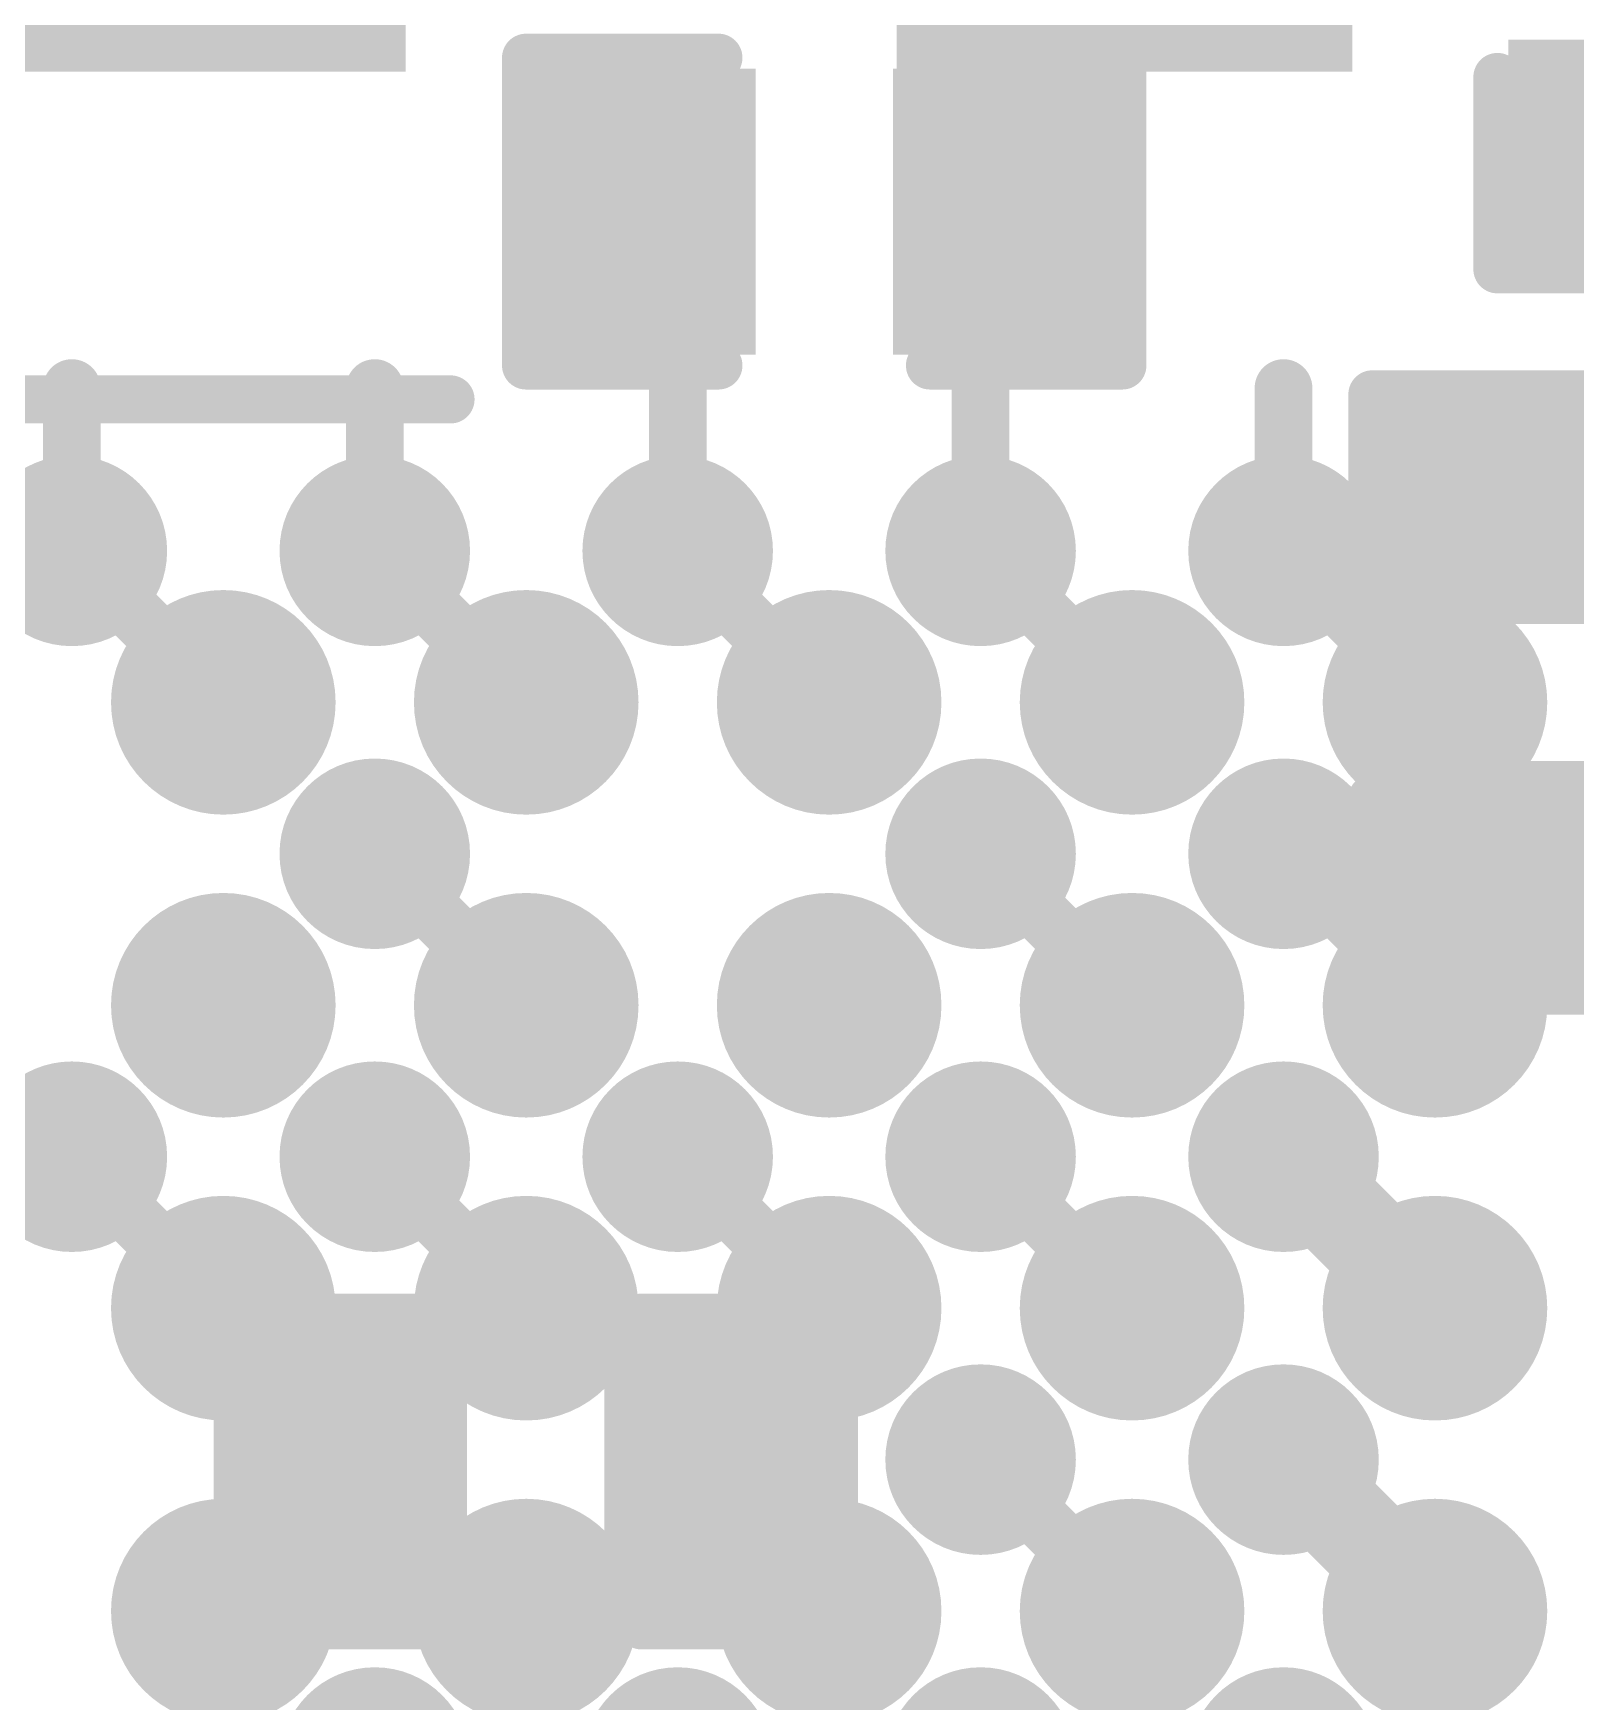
# Model space of a CAD drawing. Header units: inches. Extents: x 0 to 5376, y 0 to 5416.
# Drawn here: x 11.183 to 15.256, y 179.554 to 183.96 of the extents above; entities that cross this region are included whole.
import ezdxf

# ---------------------------------------------------------------- set-up
doc = ezdxf.new("R2010")
doc.units = ezdxf.units.IN
for name, color, linetype in [('Bottom Layer', 5, 'Continuous'), ('Bottom Overlay', 54, 'Continuous'), ('Bottom Paste', 16, 'Continuous'), ('Bottom Solder', 6, 'Continuous'), ('Layer 1', 16, 'Continuous'), ('Layer 2', 76, 'Continuous'), ('Top Layer', 1, 'Continuous'), ('Top Overlay', 2, 'Continuous'), ('Top Paste', 8, 'Continuous'), ('Top Solder', 216, 'Continuous'), ('Via Holes', 16, 'Continuous')]:
    doc.layers.add(name, color=color, linetype=linetype)

msp = doc.modelspace()

# ---------------------------------------------------------------- hatches: boundary and pattern name
at = {"layer": 'Bottom Layer'}
for points in [[(12.5731, 183.1719), (12.5731, 183.8069), (13.0303, 183.8069), (13.0303, 183.1719)], [(13.5129, 183.1719), (13.5129, 183.8069), (13.9701, 183.8069), (13.9701, 183.1719)], [(14.8083, 182.9179), (15.4433, 182.9179), (15.4433, 182.4607), (14.8083, 182.4607)], [(14.8083, 181.9781), (15.4433, 181.9781), (15.4433, 181.5209), (14.8083, 181.5209)], [(12.2683, 180.4795), (12.2683, 179.8445), (11.8111, 179.8445), (11.8111, 180.4795)], [(13.2081, 180.4795), (13.2081, 179.8445), (12.7509, 179.8445), (12.7509, 180.4795)]]:
    msp.add_hatch(color=5, dxfattribs=at).paths.add_polyline_path(points)
h = msp.add_hatch(color=5, dxfattribs=at)
edge = h.paths.add_edge_path()
edge.add_arc((11.2846, 182.5934), 0.15, 0, 360)
h = msp.add_hatch(color=5, dxfattribs=at)
edge = h.paths.add_edge_path()
edge.add_arc((12.0846, 182.5934), 0.15, 0, 360)
h = msp.add_hatch(color=5, dxfattribs=at)
edge = h.paths.add_edge_path()
edge.add_arc((12.8846, 182.5934), 0.15, 0, 360)
h = msp.add_hatch(color=5, dxfattribs=at)
edge = h.paths.add_edge_path()
edge.add_arc((13.6846, 182.5934), 0.15, 0, 360)
h = msp.add_hatch(color=5, dxfattribs=at)
edge = h.paths.add_edge_path()
edge.add_arc((14.4846, 182.5934), 0.15, 0, 360)
h = msp.add_hatch(color=5, dxfattribs=at)
edge = h.paths.add_edge_path()
edge.add_arc((12.0846, 181.7934), 0.15, 0, 360)
h = msp.add_hatch(color=5, dxfattribs=at)
edge = h.paths.add_edge_path()
edge.add_arc((13.6846, 181.7934), 0.15, 0, 360)
h = msp.add_hatch(color=5, dxfattribs=at)
edge = h.paths.add_edge_path()
edge.add_arc((14.4846, 181.7934), 0.15, 0, 360)
h = msp.add_hatch(color=5, dxfattribs=at)
edge = h.paths.add_edge_path()
edge.add_arc((11.2846, 180.9934), 0.15, 0, 360)
h = msp.add_hatch(color=5, dxfattribs=at)
edge = h.paths.add_edge_path()
edge.add_arc((12.0846, 180.9934), 0.15, 0, 360)
h = msp.add_hatch(color=5, dxfattribs=at)
edge = h.paths.add_edge_path()
edge.add_arc((12.8846, 180.9934), 0.15, 0, 360)
h = msp.add_hatch(color=5, dxfattribs=at)
edge = h.paths.add_edge_path()
edge.add_arc((13.6846, 180.9934), 0.15, 0, 360)
h = msp.add_hatch(color=5, dxfattribs=at)
edge = h.paths.add_edge_path()
edge.add_arc((14.4846, 180.9934), 0.15, 0, 360)
h = msp.add_hatch(color=5, dxfattribs=at)
edge = h.paths.add_edge_path()
edge.add_arc((13.6846, 180.1934), 0.15, 0, 360)
h = msp.add_hatch(color=5, dxfattribs=at)
edge = h.paths.add_edge_path()
edge.add_arc((14.4846, 180.1934), 0.15, 0, 360)
at = {"layer": 'Bottom Paste'}
for points in [[(12.5731, 183.1719), (12.5731, 183.8069), (13.0303, 183.8069), (13.0303, 183.1719)], [(13.5129, 183.1719), (13.5129, 183.8069), (13.9701, 183.8069), (13.9701, 183.1719)], [(14.8083, 182.9179), (15.4433, 182.9179), (15.4433, 182.4607), (14.8083, 182.4607)], [(14.8083, 181.9781), (15.4433, 181.9781), (15.4433, 181.5209), (14.8083, 181.5209)], [(12.2683, 180.4795), (12.2683, 179.8445), (11.8111, 179.8445), (11.8111, 180.4795)], [(13.2081, 180.4795), (13.2081, 179.8445), (12.7509, 179.8445), (12.7509, 180.4795)]]:
    msp.add_hatch(color=16, dxfattribs=at).paths.add_polyline_path(points)
at = {"layer": 'Bottom Solder'}
for points in [[(12.5131, 183.1119), (12.5131, 183.8669), (13.0903, 183.8669), (13.0903, 183.1119)], [(13.4529, 183.1119), (13.4529, 183.8669), (14.0301, 183.8669), (14.0301, 183.1119)], [(14.7483, 182.9779), (15.5033, 182.9779), (15.5033, 182.4007), (14.7483, 182.4007)], [(14.7483, 182.0381), (15.5033, 182.0381), (15.5033, 181.4609), (14.7483, 181.4609)], [(12.3283, 180.5395), (12.3283, 179.7845), (11.7511, 179.7845), (11.7511, 180.5395)], [(13.2681, 180.5395), (13.2681, 179.7845), (12.6909, 179.7845), (12.6909, 180.5395)]]:
    msp.add_hatch(color=6, dxfattribs=at).paths.add_polyline_path(points)
h = msp.add_hatch(color=6, dxfattribs=at)
edge = h.paths.add_edge_path()
edge.add_arc((11.2846, 182.5934), 0.2516, 0, 360)
h = msp.add_hatch(color=6, dxfattribs=at)
edge = h.paths.add_edge_path()
edge.add_arc((12.0846, 182.5934), 0.2516, 0, 360)
h = msp.add_hatch(color=6, dxfattribs=at)
edge = h.paths.add_edge_path()
edge.add_arc((12.8846, 182.5934), 0.2516, 0, 360)
h = msp.add_hatch(color=6, dxfattribs=at)
edge = h.paths.add_edge_path()
edge.add_arc((13.6846, 182.5934), 0.2516, 0, 360)
h = msp.add_hatch(color=6, dxfattribs=at)
edge = h.paths.add_edge_path()
edge.add_arc((14.4846, 182.5934), 0.2516, 0, 360)
h = msp.add_hatch(color=6, dxfattribs=at)
edge = h.paths.add_edge_path()
edge.add_arc((12.0846, 181.7934), 0.2516, 0, 360)
h = msp.add_hatch(color=6, dxfattribs=at)
edge = h.paths.add_edge_path()
edge.add_arc((13.6846, 181.7934), 0.2516, 0, 360)
h = msp.add_hatch(color=6, dxfattribs=at)
edge = h.paths.add_edge_path()
edge.add_arc((14.4846, 181.7934), 0.2516, 0, 360)
h = msp.add_hatch(color=6, dxfattribs=at)
edge = h.paths.add_edge_path()
edge.add_arc((11.2846, 180.9934), 0.2516, 0, 360)
h = msp.add_hatch(color=6, dxfattribs=at)
edge = h.paths.add_edge_path()
edge.add_arc((12.0846, 180.9934), 0.2516, 0, 360)
h = msp.add_hatch(color=6, dxfattribs=at)
edge = h.paths.add_edge_path()
edge.add_arc((12.8846, 180.9934), 0.2516, 0, 360)
h = msp.add_hatch(color=6, dxfattribs=at)
edge = h.paths.add_edge_path()
edge.add_arc((13.6846, 180.9934), 0.2516, 0, 360)
h = msp.add_hatch(color=6, dxfattribs=at)
edge = h.paths.add_edge_path()
edge.add_arc((14.4846, 180.9934), 0.2516, 0, 360)
h = msp.add_hatch(color=6, dxfattribs=at)
edge = h.paths.add_edge_path()
edge.add_arc((13.6846, 180.1934), 0.2516, 0, 360)
h = msp.add_hatch(color=6, dxfattribs=at)
edge = h.paths.add_edge_path()
edge.add_arc((14.4846, 180.1934), 0.2516, 0, 360)
h = msp.add_hatch(color=6, dxfattribs=at)
edge = h.paths.add_edge_path()
edge.add_arc((12.0846, 179.3934), 0.2516, 0, 360)
h = msp.add_hatch(color=6, dxfattribs=at)
edge = h.paths.add_edge_path()
edge.add_arc((12.8846, 179.3934), 0.2516, 0, 360)
h = msp.add_hatch(color=6, dxfattribs=at)
edge = h.paths.add_edge_path()
edge.add_arc((13.6846, 179.3934), 0.2516, 0, 360)
h = msp.add_hatch(color=6, dxfattribs=at)
edge = h.paths.add_edge_path()
edge.add_arc((14.4846, 179.3934), 0.2516, 0, 360)
at = {"layer": 'Layer 1'}
h = msp.add_hatch(color=16, dxfattribs=at)
edge = h.paths.add_edge_path()
edge.add_arc((11.2846, 182.5934), 0.15, 0, 360)
h = msp.add_hatch(color=16, dxfattribs=at)
edge = h.paths.add_edge_path()
edge.add_arc((12.0846, 182.5934), 0.15, 0, 360)
h = msp.add_hatch(color=16, dxfattribs=at)
edge = h.paths.add_edge_path()
edge.add_arc((12.8846, 182.5934), 0.15, 0, 360)
h = msp.add_hatch(color=16, dxfattribs=at)
edge = h.paths.add_edge_path()
edge.add_arc((13.6846, 182.5934), 0.15, 0, 360)
h = msp.add_hatch(color=16, dxfattribs=at)
edge = h.paths.add_edge_path()
edge.add_arc((14.4846, 182.5934), 0.15, 0, 360)
h = msp.add_hatch(color=16, dxfattribs=at)
edge = h.paths.add_edge_path()
edge.add_arc((12.0846, 181.7934), 0.15, 0, 360)
h = msp.add_hatch(color=16, dxfattribs=at)
edge = h.paths.add_edge_path()
edge.add_arc((13.6846, 181.7934), 0.15, 0, 360)
h = msp.add_hatch(color=16, dxfattribs=at)
edge = h.paths.add_edge_path()
edge.add_arc((14.4846, 181.7934), 0.15, 0, 360)
h = msp.add_hatch(color=16, dxfattribs=at)
edge = h.paths.add_edge_path()
edge.add_arc((11.2846, 180.9934), 0.15, 0, 360)
h = msp.add_hatch(color=16, dxfattribs=at)
edge = h.paths.add_edge_path()
edge.add_arc((12.0846, 180.9934), 0.15, 0, 360)
h = msp.add_hatch(color=16, dxfattribs=at)
edge = h.paths.add_edge_path()
edge.add_arc((12.8846, 180.9934), 0.15, 0, 360)
h = msp.add_hatch(color=16, dxfattribs=at)
edge = h.paths.add_edge_path()
edge.add_arc((13.6846, 180.9934), 0.15, 0, 360)
h = msp.add_hatch(color=16, dxfattribs=at)
edge = h.paths.add_edge_path()
edge.add_arc((14.4846, 180.9934), 0.15, 0, 360)
h = msp.add_hatch(color=16, dxfattribs=at)
edge = h.paths.add_edge_path()
edge.add_arc((13.6846, 180.1934), 0.15, 0, 360)
h = msp.add_hatch(color=16, dxfattribs=at)
edge = h.paths.add_edge_path()
edge.add_arc((14.4846, 180.1934), 0.15, 0, 360)
at = {"layer": 'Layer 2'}
h = msp.add_hatch(color=76, dxfattribs=at)
edge = h.paths.add_edge_path()
edge.add_arc((11.2846, 182.5934), 0.15, 0, 360)
h = msp.add_hatch(color=76, dxfattribs=at)
edge = h.paths.add_edge_path()
edge.add_arc((12.0846, 182.5934), 0.15, 0, 360)
h = msp.add_hatch(color=76, dxfattribs=at)
edge = h.paths.add_edge_path()
edge.add_arc((12.8846, 182.5934), 0.15, 0, 360)
h = msp.add_hatch(color=76, dxfattribs=at)
edge = h.paths.add_edge_path()
edge.add_arc((13.6846, 182.5934), 0.15, 0, 360)
h = msp.add_hatch(color=76, dxfattribs=at)
edge = h.paths.add_edge_path()
edge.add_arc((14.4846, 182.5934), 0.15, 0, 360)
h = msp.add_hatch(color=76, dxfattribs=at)
edge = h.paths.add_edge_path()
edge.add_arc((12.0846, 181.7934), 0.15, 0, 360)
h = msp.add_hatch(color=76, dxfattribs=at)
edge = h.paths.add_edge_path()
edge.add_arc((13.6846, 181.7934), 0.15, 0, 360)
h = msp.add_hatch(color=76, dxfattribs=at)
edge = h.paths.add_edge_path()
edge.add_arc((14.4846, 181.7934), 0.15, 0, 360)
h = msp.add_hatch(color=76, dxfattribs=at)
edge = h.paths.add_edge_path()
edge.add_arc((11.2846, 180.9934), 0.15, 0, 360)
h = msp.add_hatch(color=76, dxfattribs=at)
edge = h.paths.add_edge_path()
edge.add_arc((12.0846, 180.9934), 0.15, 0, 360)
h = msp.add_hatch(color=76, dxfattribs=at)
edge = h.paths.add_edge_path()
edge.add_arc((12.8846, 180.9934), 0.15, 0, 360)
h = msp.add_hatch(color=76, dxfattribs=at)
edge = h.paths.add_edge_path()
edge.add_arc((13.6846, 180.9934), 0.15, 0, 360)
h = msp.add_hatch(color=76, dxfattribs=at)
edge = h.paths.add_edge_path()
edge.add_arc((14.4846, 180.9934), 0.15, 0, 360)
h = msp.add_hatch(color=76, dxfattribs=at)
edge = h.paths.add_edge_path()
edge.add_arc((13.6846, 180.1934), 0.15, 0, 360)
h = msp.add_hatch(color=76, dxfattribs=at)
edge = h.paths.add_edge_path()
edge.add_arc((14.4846, 180.1934), 0.15, 0, 360)
at = {"layer": 'Top Layer'}
msp.add_hatch(color=1, dxfattribs=at).paths.add_polyline_path([(15.1385, 183.8831), (15.7735, 183.8831), (15.7735, 183.4259), (15.1385, 183.4259)])
h = msp.add_hatch(color=1, dxfattribs=at)
edge = h.paths.add_edge_path()
edge.add_arc((11.2846, 182.5934), 0.15, 0, 360)
h = msp.add_hatch(color=1, dxfattribs=at)
edge = h.paths.add_edge_path()
edge.add_arc((12.0846, 182.5934), 0.15, 0, 360)
h = msp.add_hatch(color=1, dxfattribs=at)
edge = h.paths.add_edge_path()
edge.add_arc((12.8846, 182.5934), 0.15, 0, 360)
h = msp.add_hatch(color=1, dxfattribs=at)
edge = h.paths.add_edge_path()
edge.add_arc((13.6846, 182.5934), 0.15, 0, 360)
h = msp.add_hatch(color=1, dxfattribs=at)
edge = h.paths.add_edge_path()
edge.add_arc((14.4846, 182.5934), 0.15, 0, 360)
h = msp.add_hatch(color=1, dxfattribs=at)
edge = h.paths.add_edge_path()
edge.add_arc((11.6846, 182.1934), 0.195, 0, 360)
h = msp.add_hatch(color=1, dxfattribs=at)
edge = h.paths.add_edge_path()
edge.add_arc((12.4846, 182.1934), 0.195, 0, 360)
h = msp.add_hatch(color=1, dxfattribs=at)
edge = h.paths.add_edge_path()
edge.add_arc((13.2846, 182.1934), 0.195, 0, 360)
h = msp.add_hatch(color=1, dxfattribs=at)
edge = h.paths.add_edge_path()
edge.add_arc((14.0846, 182.1934), 0.195, 0, 360)
h = msp.add_hatch(color=1, dxfattribs=at)
edge = h.paths.add_edge_path()
edge.add_arc((14.8846, 182.1934), 0.195, 0, 360)
h = msp.add_hatch(color=1, dxfattribs=at)
edge = h.paths.add_edge_path()
edge.add_arc((12.0846, 181.7934), 0.15, 0, 360)
h = msp.add_hatch(color=1, dxfattribs=at)
edge = h.paths.add_edge_path()
edge.add_arc((13.6846, 181.7934), 0.15, 0, 360)
h = msp.add_hatch(color=1, dxfattribs=at)
edge = h.paths.add_edge_path()
edge.add_arc((14.4846, 181.7934), 0.15, 0, 360)
h = msp.add_hatch(color=1, dxfattribs=at)
edge = h.paths.add_edge_path()
edge.add_arc((11.6846, 181.3934), 0.195, 0, 360)
h = msp.add_hatch(color=1, dxfattribs=at)
edge = h.paths.add_edge_path()
edge.add_arc((12.4846, 181.3934), 0.195, 0, 360)
h = msp.add_hatch(color=1, dxfattribs=at)
edge = h.paths.add_edge_path()
edge.add_arc((13.2846, 181.3934), 0.195, 0, 360)
h = msp.add_hatch(color=1, dxfattribs=at)
edge = h.paths.add_edge_path()
edge.add_arc((14.0846, 181.3934), 0.195, 0, 360)
h = msp.add_hatch(color=1, dxfattribs=at)
edge = h.paths.add_edge_path()
edge.add_arc((14.8846, 181.3934), 0.195, 0, 360)
h = msp.add_hatch(color=1, dxfattribs=at)
edge = h.paths.add_edge_path()
edge.add_arc((11.2846, 180.9934), 0.15, 0, 360)
h = msp.add_hatch(color=1, dxfattribs=at)
edge = h.paths.add_edge_path()
edge.add_arc((12.0846, 180.9934), 0.15, 0, 360)
h = msp.add_hatch(color=1, dxfattribs=at)
edge = h.paths.add_edge_path()
edge.add_arc((12.8846, 180.9934), 0.15, 0, 360)
h = msp.add_hatch(color=1, dxfattribs=at)
edge = h.paths.add_edge_path()
edge.add_arc((13.6846, 180.9934), 0.15, 0, 360)
h = msp.add_hatch(color=1, dxfattribs=at)
edge = h.paths.add_edge_path()
edge.add_arc((14.4846, 180.9934), 0.15, 0, 360)
h = msp.add_hatch(color=1, dxfattribs=at)
edge = h.paths.add_edge_path()
edge.add_arc((11.6846, 180.5934), 0.195, 0, 360)
h = msp.add_hatch(color=1, dxfattribs=at)
edge = h.paths.add_edge_path()
edge.add_arc((12.4846, 180.5934), 0.195, 0, 360)
h = msp.add_hatch(color=1, dxfattribs=at)
edge = h.paths.add_edge_path()
edge.add_arc((13.2846, 180.5934), 0.195, 0, 360)
h = msp.add_hatch(color=1, dxfattribs=at)
edge = h.paths.add_edge_path()
edge.add_arc((14.0846, 180.5934), 0.195, 0, 360)
h = msp.add_hatch(color=1, dxfattribs=at)
edge = h.paths.add_edge_path()
edge.add_arc((14.8846, 180.5934), 0.195, 0, 360)
h = msp.add_hatch(color=1, dxfattribs=at)
edge = h.paths.add_edge_path()
edge.add_arc((13.6846, 180.1934), 0.15, 0, 360)
h = msp.add_hatch(color=1, dxfattribs=at)
edge = h.paths.add_edge_path()
edge.add_arc((14.4846, 180.1934), 0.15, 0, 360)
h = msp.add_hatch(color=1, dxfattribs=at)
edge = h.paths.add_edge_path()
edge.add_arc((11.6846, 179.7934), 0.195, 0, 360)
h = msp.add_hatch(color=1, dxfattribs=at)
edge = h.paths.add_edge_path()
edge.add_arc((12.4846, 179.7934), 0.195, 0, 360)
h = msp.add_hatch(color=1, dxfattribs=at)
edge = h.paths.add_edge_path()
edge.add_arc((13.2846, 179.7934), 0.195, 0, 360)
h = msp.add_hatch(color=1, dxfattribs=at)
edge = h.paths.add_edge_path()
edge.add_arc((14.0846, 179.7934), 0.195, 0, 360)
h = msp.add_hatch(color=1, dxfattribs=at)
edge = h.paths.add_edge_path()
edge.add_arc((14.8846, 179.7934), 0.195, 0, 360)
at = {"layer": 'Top Paste'}
msp.add_hatch(color=8, dxfattribs=at).paths.add_polyline_path([(15.1385, 183.8831), (15.7735, 183.8831), (15.7735, 183.4259), (15.1385, 183.4259)])
h = msp.add_hatch(color=8, dxfattribs=at)
edge = h.paths.add_edge_path()
edge.add_arc((11.6846, 182.1934), 0.195, 0, 360)
h = msp.add_hatch(color=8, dxfattribs=at)
edge = h.paths.add_edge_path()
edge.add_arc((12.4846, 182.1934), 0.195, 0, 360)
h = msp.add_hatch(color=8, dxfattribs=at)
edge = h.paths.add_edge_path()
edge.add_arc((13.2846, 182.1934), 0.195, 0, 360)
h = msp.add_hatch(color=8, dxfattribs=at)
edge = h.paths.add_edge_path()
edge.add_arc((14.0846, 182.1934), 0.195, 0, 360)
h = msp.add_hatch(color=8, dxfattribs=at)
edge = h.paths.add_edge_path()
edge.add_arc((14.8846, 182.1934), 0.195, 0, 360)
h = msp.add_hatch(color=8, dxfattribs=at)
edge = h.paths.add_edge_path()
edge.add_arc((11.6846, 181.3934), 0.195, 0, 360)
h = msp.add_hatch(color=8, dxfattribs=at)
edge = h.paths.add_edge_path()
edge.add_arc((12.4846, 181.3934), 0.195, 0, 360)
h = msp.add_hatch(color=8, dxfattribs=at)
edge = h.paths.add_edge_path()
edge.add_arc((13.2846, 181.3934), 0.195, 0, 360)
h = msp.add_hatch(color=8, dxfattribs=at)
edge = h.paths.add_edge_path()
edge.add_arc((14.0846, 181.3934), 0.195, 0, 360)
h = msp.add_hatch(color=8, dxfattribs=at)
edge = h.paths.add_edge_path()
edge.add_arc((14.8846, 181.3934), 0.195, 0, 360)
h = msp.add_hatch(color=8, dxfattribs=at)
edge = h.paths.add_edge_path()
edge.add_arc((11.6846, 180.5934), 0.195, 0, 360)
h = msp.add_hatch(color=8, dxfattribs=at)
edge = h.paths.add_edge_path()
edge.add_arc((12.4846, 180.5934), 0.195, 0, 360)
h = msp.add_hatch(color=8, dxfattribs=at)
edge = h.paths.add_edge_path()
edge.add_arc((13.2846, 180.5934), 0.195, 0, 360)
h = msp.add_hatch(color=8, dxfattribs=at)
edge = h.paths.add_edge_path()
edge.add_arc((14.0846, 180.5934), 0.195, 0, 360)
h = msp.add_hatch(color=8, dxfattribs=at)
edge = h.paths.add_edge_path()
edge.add_arc((14.8846, 180.5934), 0.195, 0, 360)
h = msp.add_hatch(color=8, dxfattribs=at)
edge = h.paths.add_edge_path()
edge.add_arc((11.6846, 179.7934), 0.195, 0, 360)
h = msp.add_hatch(color=8, dxfattribs=at)
edge = h.paths.add_edge_path()
edge.add_arc((12.4846, 179.7934), 0.195, 0, 360)
h = msp.add_hatch(color=8, dxfattribs=at)
edge = h.paths.add_edge_path()
edge.add_arc((13.2846, 179.7934), 0.195, 0, 360)
h = msp.add_hatch(color=8, dxfattribs=at)
edge = h.paths.add_edge_path()
edge.add_arc((14.0846, 179.7934), 0.195, 0, 360)
h = msp.add_hatch(color=8, dxfattribs=at)
edge = h.paths.add_edge_path()
edge.add_arc((14.8846, 179.7934), 0.195, 0, 360)
at = {"layer": 'Top Solder'}
for points in [[(10.9628, 185.8626), (12.166, 185.8626), (12.166, 183.8594), (10.9628, 183.8594)], [(13.4628, 185.8626), (14.666, 185.8626), (14.666, 183.8594), (13.4628, 183.8594)], [(15.0785, 183.9431), (15.8335, 183.9431), (15.8335, 183.3659), (15.0785, 183.3659)]]:
    msp.add_hatch(color=216, dxfattribs=at).paths.add_polyline_path(points)
h = msp.add_hatch(color=216, dxfattribs=at)
edge = h.paths.add_edge_path()
edge.add_arc((11.2846, 182.5934), 0.2516, 0, 360)
h = msp.add_hatch(color=216, dxfattribs=at)
edge = h.paths.add_edge_path()
edge.add_arc((12.0846, 182.5934), 0.2516, 0, 360)
h = msp.add_hatch(color=216, dxfattribs=at)
edge = h.paths.add_edge_path()
edge.add_arc((12.8846, 182.5934), 0.2516, 0, 360)
h = msp.add_hatch(color=216, dxfattribs=at)
edge = h.paths.add_edge_path()
edge.add_arc((13.6846, 182.5934), 0.2516, 0, 360)
h = msp.add_hatch(color=216, dxfattribs=at)
edge = h.paths.add_edge_path()
edge.add_arc((14.4846, 182.5934), 0.2516, 0, 360)
h = msp.add_hatch(color=216, dxfattribs=at)
edge = h.paths.add_edge_path()
edge.add_arc((11.6846, 182.1934), 0.2966, 0, 360)
h = msp.add_hatch(color=216, dxfattribs=at)
edge = h.paths.add_edge_path()
edge.add_arc((12.4846, 182.1934), 0.2966, 0, 360)
h = msp.add_hatch(color=216, dxfattribs=at)
edge = h.paths.add_edge_path()
edge.add_arc((13.2846, 182.1934), 0.2966, 0, 360)
h = msp.add_hatch(color=216, dxfattribs=at)
edge = h.paths.add_edge_path()
edge.add_arc((14.0846, 182.1934), 0.2966, 0, 360)
h = msp.add_hatch(color=216, dxfattribs=at)
edge = h.paths.add_edge_path()
edge.add_arc((14.8846, 182.1934), 0.2966, 0, 360)
h = msp.add_hatch(color=216, dxfattribs=at)
edge = h.paths.add_edge_path()
edge.add_arc((12.0846, 181.7934), 0.2516, 0, 360)
h = msp.add_hatch(color=216, dxfattribs=at)
edge = h.paths.add_edge_path()
edge.add_arc((13.6846, 181.7934), 0.2516, 0, 360)
h = msp.add_hatch(color=216, dxfattribs=at)
edge = h.paths.add_edge_path()
edge.add_arc((14.4846, 181.7934), 0.2516, 0, 360)
h = msp.add_hatch(color=216, dxfattribs=at)
edge = h.paths.add_edge_path()
edge.add_arc((11.6846, 181.3934), 0.2966, 0, 360)
h = msp.add_hatch(color=216, dxfattribs=at)
edge = h.paths.add_edge_path()
edge.add_arc((12.4846, 181.3934), 0.2966, 0, 360)
h = msp.add_hatch(color=216, dxfattribs=at)
edge = h.paths.add_edge_path()
edge.add_arc((13.2846, 181.3934), 0.2966, 0, 360)
h = msp.add_hatch(color=216, dxfattribs=at)
edge = h.paths.add_edge_path()
edge.add_arc((14.0846, 181.3934), 0.2966, 0, 360)
h = msp.add_hatch(color=216, dxfattribs=at)
edge = h.paths.add_edge_path()
edge.add_arc((14.8846, 181.3934), 0.2966, 0, 360)
h = msp.add_hatch(color=216, dxfattribs=at)
edge = h.paths.add_edge_path()
edge.add_arc((11.2846, 180.9934), 0.2516, 0, 360)
h = msp.add_hatch(color=216, dxfattribs=at)
edge = h.paths.add_edge_path()
edge.add_arc((12.0846, 180.9934), 0.2516, 0, 360)
h = msp.add_hatch(color=216, dxfattribs=at)
edge = h.paths.add_edge_path()
edge.add_arc((12.8846, 180.9934), 0.2516, 0, 360)
h = msp.add_hatch(color=216, dxfattribs=at)
edge = h.paths.add_edge_path()
edge.add_arc((13.6846, 180.9934), 0.2516, 0, 360)
h = msp.add_hatch(color=216, dxfattribs=at)
edge = h.paths.add_edge_path()
edge.add_arc((14.4846, 180.9934), 0.2516, 0, 360)
h = msp.add_hatch(color=216, dxfattribs=at)
edge = h.paths.add_edge_path()
edge.add_arc((11.6846, 180.5934), 0.2966, 0, 360)
h = msp.add_hatch(color=216, dxfattribs=at)
edge = h.paths.add_edge_path()
edge.add_arc((12.4846, 180.5934), 0.2966, 0, 360)
h = msp.add_hatch(color=216, dxfattribs=at)
edge = h.paths.add_edge_path()
edge.add_arc((13.2846, 180.5934), 0.2966, 0, 360)
h = msp.add_hatch(color=216, dxfattribs=at)
edge = h.paths.add_edge_path()
edge.add_arc((14.0846, 180.5934), 0.2966, 0, 360)
h = msp.add_hatch(color=216, dxfattribs=at)
edge = h.paths.add_edge_path()
edge.add_arc((14.8846, 180.5934), 0.2966, 0, 360)
h = msp.add_hatch(color=216, dxfattribs=at)
edge = h.paths.add_edge_path()
edge.add_arc((13.6846, 180.1934), 0.2516, 0, 360)
h = msp.add_hatch(color=216, dxfattribs=at)
edge = h.paths.add_edge_path()
edge.add_arc((14.4846, 180.1934), 0.2516, 0, 360)
h = msp.add_hatch(color=216, dxfattribs=at)
edge = h.paths.add_edge_path()
edge.add_arc((11.6846, 179.7934), 0.2966, 0, 360)
h = msp.add_hatch(color=216, dxfattribs=at)
edge = h.paths.add_edge_path()
edge.add_arc((12.4846, 179.7934), 0.2966, 0, 360)
h = msp.add_hatch(color=216, dxfattribs=at)
edge = h.paths.add_edge_path()
edge.add_arc((13.2846, 179.7934), 0.2966, 0, 360)
h = msp.add_hatch(color=216, dxfattribs=at)
edge = h.paths.add_edge_path()
edge.add_arc((14.0846, 179.7934), 0.2966, 0, 360)
h = msp.add_hatch(color=216, dxfattribs=at)
edge = h.paths.add_edge_path()
edge.add_arc((14.8846, 179.7934), 0.2966, 0, 360)
h = msp.add_hatch(color=216, dxfattribs=at)
edge = h.paths.add_edge_path()
edge.add_arc((12.0846, 179.3934), 0.2516, 0, 360)
h = msp.add_hatch(color=216, dxfattribs=at)
edge = h.paths.add_edge_path()
edge.add_arc((12.8846, 179.3934), 0.2516, 0, 360)
h = msp.add_hatch(color=216, dxfattribs=at)
edge = h.paths.add_edge_path()
edge.add_arc((13.6846, 179.3934), 0.2516, 0, 360)
h = msp.add_hatch(color=216, dxfattribs=at)
edge = h.paths.add_edge_path()
edge.add_arc((14.4846, 179.3934), 0.2516, 0, 360)
at = {"layer": 'Via Holes'}
h = msp.add_hatch(color=7, dxfattribs=at)
edge = h.paths.add_edge_path()
edge.add_arc((11.2846, 182.5934), 0.1, 0, 360)
h = msp.add_hatch(color=7, dxfattribs=at)
edge = h.paths.add_edge_path()
edge.add_arc((12.0846, 182.5934), 0.1, 0, 360)
h = msp.add_hatch(color=7, dxfattribs=at)
edge = h.paths.add_edge_path()
edge.add_arc((12.8846, 182.5934), 0.1, 0, 360)
h = msp.add_hatch(color=7, dxfattribs=at)
edge = h.paths.add_edge_path()
edge.add_arc((13.6846, 182.5934), 0.1, 0, 360)
h = msp.add_hatch(color=7, dxfattribs=at)
edge = h.paths.add_edge_path()
edge.add_arc((14.4846, 182.5934), 0.1, 0, 360)
h = msp.add_hatch(color=7, dxfattribs=at)
edge = h.paths.add_edge_path()
edge.add_arc((12.0846, 181.7934), 0.1, 0, 360)
h = msp.add_hatch(color=7, dxfattribs=at)
edge = h.paths.add_edge_path()
edge.add_arc((13.6846, 181.7934), 0.1, 0, 360)
h = msp.add_hatch(color=7, dxfattribs=at)
edge = h.paths.add_edge_path()
edge.add_arc((14.4846, 181.7934), 0.1, 0, 360)
h = msp.add_hatch(color=7, dxfattribs=at)
edge = h.paths.add_edge_path()
edge.add_arc((11.2846, 180.9934), 0.1, 0, 360)
h = msp.add_hatch(color=7, dxfattribs=at)
edge = h.paths.add_edge_path()
edge.add_arc((12.0846, 180.9934), 0.1, 0, 360)
h = msp.add_hatch(color=7, dxfattribs=at)
edge = h.paths.add_edge_path()
edge.add_arc((12.8846, 180.9934), 0.1, 0, 360)
h = msp.add_hatch(color=7, dxfattribs=at)
edge = h.paths.add_edge_path()
edge.add_arc((13.6846, 180.9934), 0.1, 0, 360)
h = msp.add_hatch(color=7, dxfattribs=at)
edge = h.paths.add_edge_path()
edge.add_arc((14.4846, 180.9934), 0.1, 0, 360)
h = msp.add_hatch(color=7, dxfattribs=at)
edge = h.paths.add_edge_path()
edge.add_arc((13.6846, 180.1934), 0.1, 0, 360)
h = msp.add_hatch(color=7, dxfattribs=at)
edge = h.paths.add_edge_path()
edge.add_arc((14.4846, 180.1934), 0.1, 0, 360)

# ---------------------------------------------------------------- linework, layer by layer
at = {"layer": 'Bottom Overlay', "const_width": 0.127}
for points in [[(12.4842, 183.083), (12.4842, 183.8958)], [(12.4842, 183.8958), (12.9922, 183.8958)], [(13.551, 183.8958), (14.059, 183.8958)], [(14.059, 183.083), (14.059, 183.8958)], [(12.4842, 183.083), (12.9922, 183.083)], [(13.551, 183.083), (14.059, 183.083)], [(14.7194, 183.0068), (15.5322, 183.0068)], [(14.7194, 182.4988), (14.7194, 183.0068)], [(14.7194, 181.432), (14.7194, 181.94)], [(14.7194, 181.432), (15.5322, 181.432)], [(11.7222, 179.7556), (11.7222, 180.5684)], [(11.7222, 180.5684), (12.2302, 180.5684)], [(12.789, 180.5684), (13.297, 180.5684)], [(13.297, 179.7556), (13.297, 180.5684)], [(11.7222, 179.7556), (12.2302, 179.7556)], [(12.789, 179.7556), (13.297, 179.7556)]]:
    msp.add_lwpolyline(points, dxfattribs=at)
at = {"layer": 'Bottom Overlay', "const_width": 0.0635}
for points in [[(12.4524, 183.8958, 1), (12.5159, 183.8958, 1)], [(12.4524, 183.8958, 1), (12.5159, 183.8958, 1)], [(12.9604, 183.8958, 1), (13.0239, 183.8958, 1)], [(13.5192, 183.8958, 1), (13.5827, 183.8958, 1)], [(14.0272, 183.8958, 1), (14.0907, 183.8958, 1)], [(14.0272, 183.8958, 1), (14.0907, 183.8958, 1)], [(12.4524, 183.083, 1), (12.5159, 183.083, 1)], [(12.4524, 183.083, 1), (12.5159, 183.083, 1)], [(12.9604, 183.083, 1), (13.0239, 183.083, 1)], [(13.5192, 183.083, 1), (13.5827, 183.083, 1)], [(14.0272, 183.083, 1), (14.0907, 183.083, 1)], [(14.0272, 183.083, 1), (14.0907, 183.083, 1)], [(14.6876, 183.0068, 1), (14.7511, 183.0068, 1)], [(14.6876, 183.0068, 1), (14.7511, 183.0068, 1)], [(14.6876, 182.4988, 1), (14.7511, 182.4988, 1)], [(14.6876, 181.94, 1), (14.7511, 181.94, 1)], [(14.6876, 181.432, 1), (14.7511, 181.432, 1)], [(14.6876, 181.432, 1), (14.7511, 181.432, 1)], [(11.6904, 180.5684, 1), (11.7539, 180.5684, 1)], [(11.6904, 180.5684, 1), (11.7539, 180.5684, 1)], [(12.1984, 180.5684, 1), (12.2619, 180.5684, 1)], [(12.7572, 180.5684, 1), (12.8207, 180.5684, 1)], [(13.2652, 180.5684, 1), (13.3287, 180.5684, 1)], [(13.2652, 180.5684, 1), (13.3287, 180.5684, 1)], [(11.6904, 179.7556, 1), (11.7539, 179.7556, 1)], [(11.6904, 179.7556, 1), (11.7539, 179.7556, 1)], [(12.1984, 179.7556, 1), (12.2619, 179.7556, 1)], [(12.7572, 179.7556, 1), (12.8207, 179.7556, 1)], [(13.2652, 179.7556, 1), (13.3287, 179.7556, 1)], [(13.2652, 179.7556, 1), (13.3287, 179.7556, 1)]]:
    msp.add_lwpolyline(points, format="xyb", close=True, dxfattribs=at)
at = {"layer": 'Top Layer'}
for points, const_width in [([(11.2846, 182.5934), (11.2846, 183.0234)], 0.1524), ([(12.0846, 182.5934), (12.0846, 183.0234)], 0.1524), ([(12.8846, 182.5934), (12.8846, 183.0234)], 0.1524), ([(13.6846, 182.5934), (13.6846, 183.0234)], 0.1524), ([(14.4846, 182.5934), (14.4846, 183.0234)], 0.1524), ([(11.2846, 182.5934), (11.6846, 182.1934)], 0.1524), ([(12.0846, 182.5934), (12.4846, 182.1934)], 0.1524), ([(12.8846, 182.5934), (13.2846, 182.1934)], 0.1524), ([(13.6846, 182.5934), (14.0846, 182.1934)], 0.1524), ([(14.4846, 182.5934), (14.8846, 182.1934)], 0.1524), ([(12.0846, 181.7934), (12.4846, 181.3934)], 0.1524), ([(13.6846, 181.7934), (14.0846, 181.3934)], 0.1524), ([(14.4846, 181.7934), (14.8846, 181.3934)], 0.1524), ([(14.4846, 180.9934), (14.8846, 180.5934)], 0.254), ([(9.2546, 180.9934), (11.2846, 180.9934)], 0.1524), ([(11.2846, 180.9934), (11.6846, 180.5934)], 0.1524), ([(12.0846, 180.9934), (12.4846, 180.5934)], 0.1524), ([(12.8846, 180.9934), (13.2846, 180.5934)], 0.1524), ([(13.6846, 180.9934), (14.0846, 180.5934)], 0.1524), ([(14.4846, 180.1934), (14.8846, 179.7934)], 0.254), ([(13.6846, 180.1934), (14.0846, 179.7934)], 0.1524)]:
    msp.add_lwpolyline(points, dxfattribs=dict(at, const_width=const_width))
for points, const_width in [([(11.2465, 183.0234, 1), (11.3227, 183.0234, 1)], 0.0762), ([(12.0465, 183.0234, 1), (12.1227, 183.0234, 1)], 0.0762), ([(12.8465, 183.0234, 1), (12.9227, 183.0234, 1)], 0.0762), ([(13.6465, 183.0234, 1), (13.7227, 183.0234, 1)], 0.0762), ([(14.4465, 183.0234, 1), (14.5227, 183.0234, 1)], 0.0762), ([(11.2465, 182.5934, 1), (11.3227, 182.5934, 1)], 0.0762), ([(11.2465, 182.5934, 1), (11.3227, 182.5934, 1)], 0.0762), ([(12.0465, 182.5934, 1), (12.1227, 182.5934, 1)], 0.0762), ([(12.0465, 182.5934, 1), (12.1227, 182.5934, 1)], 0.0762), ([(12.8465, 182.5934, 1), (12.9227, 182.5934, 1)], 0.0762), ([(12.8465, 182.5934, 1), (12.9227, 182.5934, 1)], 0.0762), ([(13.6465, 182.5934, 1), (13.7227, 182.5934, 1)], 0.0762), ([(13.6465, 182.5934, 1), (13.7227, 182.5934, 1)], 0.0762), ([(14.4465, 182.5934, 1), (14.5227, 182.5934, 1)], 0.0762), ([(14.4465, 182.5934, 1), (14.5227, 182.5934, 1)], 0.0762), ([(11.6465, 182.1934, 1), (11.7227, 182.1934, 1)], 0.0762), ([(12.4465, 182.1934, 1), (12.5227, 182.1934, 1)], 0.0762), ([(13.2465, 182.1934, 1), (13.3227, 182.1934, 1)], 0.0762), ([(14.0465, 182.1934, 1), (14.1227, 182.1934, 1)], 0.0762), ([(14.8465, 182.1934, 1), (14.9227, 182.1934, 1)], 0.0762), ([(12.0465, 181.7934, 1), (12.1227, 181.7934, 1)], 0.0762), ([(13.6465, 181.7934, 1), (13.7227, 181.7934, 1)], 0.0762), ([(14.4465, 181.7934, 1), (14.5227, 181.7934, 1)], 0.0762), ([(12.4465, 181.3934, 1), (12.5227, 181.3934, 1)], 0.0762), ([(14.0465, 181.3934, 1), (14.1227, 181.3934, 1)], 0.0762), ([(14.8465, 181.3934, 1), (14.9227, 181.3934, 1)], 0.0762), ([(14.4211, 180.9934, 1), (14.5481, 180.9934, 1)], 0.127), ([(11.2465, 180.9934, 1), (11.3227, 180.9934, 1)], 0.0762), ([(11.2465, 180.9934, 1), (11.3227, 180.9934, 1)], 0.0762), ([(12.0465, 180.9934, 1), (12.1227, 180.9934, 1)], 0.0762), ([(12.8465, 180.9934, 1), (12.9227, 180.9934, 1)], 0.0762), ([(13.6465, 180.9934, 1), (13.7227, 180.9934, 1)], 0.0762), ([(14.8211, 180.5934, 1), (14.9481, 180.5934, 1)], 0.127), ([(11.6465, 180.5934, 1), (11.7227, 180.5934, 1)], 0.0762), ([(12.4465, 180.5934, 1), (12.5227, 180.5934, 1)], 0.0762), ([(13.2465, 180.5934, 1), (13.3227, 180.5934, 1)], 0.0762), ([(14.0465, 180.5934, 1), (14.1227, 180.5934, 1)], 0.0762), ([(14.4211, 180.1934, 1), (14.5481, 180.1934, 1)], 0.127), ([(13.6465, 180.1934, 1), (13.7227, 180.1934, 1)], 0.0762), ([(14.8211, 179.7934, 1), (14.9481, 179.7934, 1)], 0.127), ([(14.0465, 179.7934, 1), (14.1227, 179.7934, 1)], 0.0762)]:
    msp.add_lwpolyline(points, format="xyb", close=True, dxfattribs=dict(at, const_width=const_width))
at = {"layer": 'Top Overlay', "const_width": 0.127}
for points in [[(15.0496, 183.337), (15.0496, 183.845)], [(15.0496, 183.337), (15.8624, 183.337)], [(9.2846, 182.9934), (12.2846, 182.9934)]]:
    msp.add_lwpolyline(points, dxfattribs=at)
at = {"layer": 'Top Overlay', "const_width": 0.0635}
for points in [[(15.0178, 183.845, 1), (15.0813, 183.845, 1)], [(15.0178, 183.337, 1), (15.0813, 183.337, 1)], [(15.0178, 183.337, 1), (15.0813, 183.337, 1)], [(12.2529, 182.9934, 1), (12.3164, 182.9934, 1)]]:
    msp.add_lwpolyline(points, format="xyb", close=True, dxfattribs=at)

doc.saveas('drawing.dxf')
